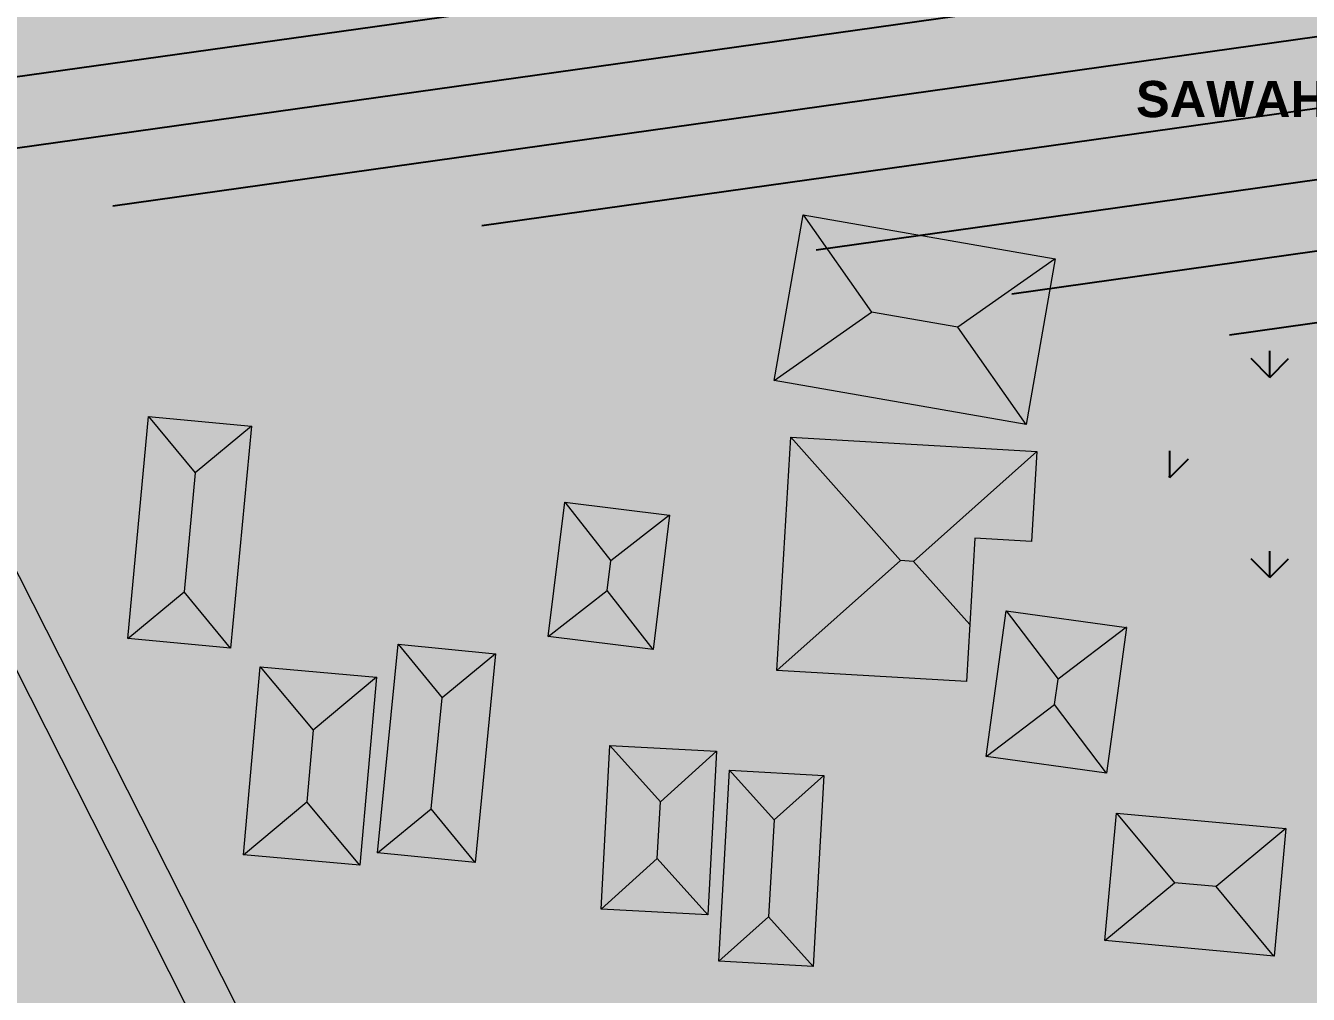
# Model space of a CAD drawing. Header units: metres. Extents: x 305909 to 307171, y 9156037 to 9156671.
# Drawn here: x 306094.2 to 306186.4, y 9156375.7 to 9156445.3 of the extents above; entities that cross this region are included whole.
import ezdxf
from ezdxf.enums import TextEntityAlignment as Align

# ---------------------------------------------------------------- set-up
doc = ezdxf.new("R2010")
doc.units = ezdxf.units.M
for name, color, linetype, lineweight, true_color in [('B-BANGUNAN_PERMUKIMAN', 7, 'Continuous', 13, 0xf0cd8c), ('B-BAYANGAN', 7, 'Continuous', 0, 0x76786c), ('J-PERKERASAN_JALAN', 7, 'Continuous', 9, 0x989896), ('K-REL_BALAS', 7, 'Continuous', 0, 0xb0a89c), ('T-LABEL_ZONA', 7, 'Continuous', 0, 0x3c3c3c)]:
    doc.layers.add(name, color=color, linetype=linetype, lineweight=lineweight, true_color=true_color)
for name, color, linetype in [('G-KEBUN', 7, 'Continuous'), ('G-PERKERASAN', 7, 'Continuous'), ('G-SAWAH', 7, 'Continuous')]:
    doc.layers.add(name, color=color, linetype=linetype)
doc.styles.add('ARIALB', font='arialbd.ttf')

msp = doc.modelspace()

# ---------------------------------------------------------------- hatches: boundary and pattern name
at = {"layer": 'B-BANGUNAN_PERMUKIMAN', "true_color": 0xef9568}
h = msp.add_hatch(color=21, dxfattribs=at)
h.dxf.hatch_style = 1
h.paths.add_polyline_path([(306155.01, 9156424.708), (306148.02, 9156419.804), (306150.106, 9156431.698), (306155.01, 9156424.708)])
at = {"layer": 'B-BANGUNAN_PERMUKIMAN', "true_color": 0xe79064}
h = msp.add_hatch(color=33, dxfattribs=at)
h.dxf.hatch_style = 1
h.paths.add_polyline_path([(306161.213, 9156423.619), (306155.01, 9156424.708), (306150.106, 9156431.698), (306150.106, 9156431.698), (306168.204, 9156428.523), (306161.213, 9156423.619)])
at = {"layer": 'B-BANGUNAN_PERMUKIMAN', "true_color": 0xb8724f}
h = msp.add_hatch(color=35, dxfattribs=at)
h.dxf.hatch_style = 1
h.paths.add_polyline_path([(306161.213, 9156423.619), (306168.204, 9156428.523), (306166.117, 9156416.629), (306161.213, 9156423.619)])
at = {"layer": 'B-BANGUNAN_PERMUKIMAN', "true_color": 0xc07753}
h = msp.add_hatch(color=23, dxfattribs=at)
h.dxf.hatch_style = 1
h.paths.add_polyline_path([(306148.02, 9156419.804), (306155.01, 9156424.708), (306161.213, 9156423.619), (306166.117, 9156416.629), (306148.02, 9156419.804)])
at = {"layer": 'B-BANGUNAN_PERMUKIMAN', "true_color": 0xee9467}
h = msp.add_hatch(color=21, dxfattribs=at)
h.dxf.hatch_style = 1
h.paths.add_polyline_path([(306106.429, 9156413.172), (306105.624, 9156404.627), (306101.582, 9156401.28), (306101.582, 9156401.28), (306103.081, 9156417.215), (306106.429, 9156413.172)])
at = {"layer": 'B-BANGUNAN_PERMUKIMAN', "true_color": 0xe99165}
h = msp.add_hatch(color=33, dxfattribs=at)
h.dxf.hatch_style = 1
h.paths.add_polyline_path([(306106.429, 9156413.172), (306103.081, 9156417.215), (306110.472, 9156416.52), (306110.472, 9156416.52), (306106.429, 9156413.172)])
at = {"layer": 'B-BANGUNAN_PERMUKIMAN', "true_color": 0xb97350}
h = msp.add_hatch(color=23, dxfattribs=at)
h.dxf.hatch_style = 1
h.paths.add_polyline_path([(306105.624, 9156404.627), (306106.429, 9156413.172), (306110.472, 9156416.52), (306108.972, 9156400.584), (306108.971, 9156400.584), (306105.624, 9156404.627)])
at = {"layer": 'B-BANGUNAN_PERMUKIMAN', "true_color": 0xea9265}
h = msp.add_hatch(color=33, dxfattribs=at)
h.dxf.hatch_style = 1
h.paths.add_polyline_path([(306157.085, 9156406.863), (306148.222, 9156398.985), (306149.207, 9156415.726), (306157.085, 9156406.863)])
at = {"layer": 'B-BANGUNAN_PERMUKIMAN', "true_color": 0xe48e63}
h = msp.add_hatch(color=33, dxfattribs=at)
h.dxf.hatch_style = 1
h.paths.add_polyline_path([(306166.897, 9156414.685), (306158.034, 9156406.807), (306157.085, 9156406.863), (306149.207, 9156415.726), (306149.207, 9156415.726), (306166.897, 9156414.685)])
at = {"layer": 'B-BANGUNAN_PERMUKIMAN', "true_color": 0xb97350}
h = msp.add_hatch(color=23, dxfattribs=at)
h.dxf.hatch_style = 1
h.paths.add_polyline_path([(306158.034, 9156406.807), (306166.897, 9156414.685), (306166.518, 9156408.232), (306162.432, 9156408.472), (306162.068, 9156402.269), (306158.034, 9156406.807)])
at = {"layer": 'B-BANGUNAN_PERMUKIMAN', "true_color": 0xee9467}
h = msp.add_hatch(color=21, dxfattribs=at)
h.dxf.hatch_style = 1
h.paths.add_polyline_path([(306136.285, 9156406.838), (306136.022, 9156404.707), (306131.795, 9156401.408), (306132.986, 9156411.065), (306136.285, 9156406.838)])
at = {"layer": 'B-BANGUNAN_PERMUKIMAN', "true_color": 0xe89065}
h = msp.add_hatch(color=33, dxfattribs=at)
h.dxf.hatch_style = 1
h.paths.add_polyline_path([(306140.512, 9156410.137), (306136.285, 9156406.838), (306132.986, 9156411.065), (306132.986, 9156411.065), (306140.512, 9156410.137)])
at = {"layer": 'B-BANGUNAN_PERMUKIMAN', "true_color": 0xb97350}
h = msp.add_hatch(color=23, dxfattribs=at)
h.dxf.hatch_style = 1
h.paths.add_polyline_path([(306139.321, 9156400.48), (306139.32, 9156400.48), (306136.022, 9156404.707), (306136.285, 9156406.838), (306140.512, 9156410.137), (306139.321, 9156400.48)])
h = msp.add_hatch(color=23, dxfattribs=at)
h.dxf.hatch_style = 1
h.paths.add_polyline_path([(306157.085, 9156406.863), (306158.034, 9156406.807), (306162.068, 9156402.269), (306161.827, 9156398.184), (306148.222, 9156398.985), (306157.085, 9156406.863)])
at = {"layer": 'B-BANGUNAN_PERMUKIMAN', "true_color": 0xbe7652}
h = msp.add_hatch(color=23, dxfattribs=at)
h.dxf.hatch_style = 1
h.paths.add_polyline_path([(306105.624, 9156404.627), (306108.971, 9156400.584), (306101.582, 9156401.28), (306105.624, 9156404.627)])
at = {"layer": 'B-BANGUNAN_PERMUKIMAN', "true_color": 0xbf7752}
h = msp.add_hatch(color=23, dxfattribs=at)
h.dxf.hatch_style = 1
h.paths.add_polyline_path([(306136.022, 9156404.707), (306139.32, 9156400.48), (306131.795, 9156401.408), (306136.022, 9156404.707)])
at = {"layer": 'B-BANGUNAN_PERMUKIMAN', "true_color": 0xef9467}
h = msp.add_hatch(color=21, dxfattribs=at)
h.dxf.hatch_style = 1
h.paths.add_polyline_path([(306168.415, 9156398.343), (306168.165, 9156396.527), (306163.244, 9156392.797), (306164.685, 9156403.264), (306168.415, 9156398.343)])
at = {"layer": 'B-BANGUNAN_PERMUKIMAN', "true_color": 0xe89064}
h = msp.add_hatch(color=33, dxfattribs=at)
h.dxf.hatch_style = 1
h.paths.add_polyline_path([(306168.415, 9156398.343), (306164.685, 9156403.264), (306173.336, 9156402.074), (306168.415, 9156398.343)])
at = {"layer": 'B-BANGUNAN_PERMUKIMAN', "true_color": 0xb87350}
h = msp.add_hatch(color=35, dxfattribs=at)
h.dxf.hatch_style = 1
h.paths.add_polyline_path([(306171.896, 9156391.606), (306168.165, 9156396.527), (306168.415, 9156398.343), (306173.336, 9156402.074), (306173.336, 9156402.074), (306171.896, 9156391.606)])
at = {"layer": 'B-BANGUNAN_PERMUKIMAN', "true_color": 0xee9467}
h = msp.add_hatch(color=21, dxfattribs=at)
h.dxf.hatch_style = 1
h.paths.add_polyline_path([(306121.001, 9156400.862), (306124.161, 9156397.009), (306123.373, 9156389.041), (306119.52, 9156385.881), (306121.001, 9156400.862)])
at = {"layer": 'B-BANGUNAN_PERMUKIMAN', "true_color": 0xe99165}
h = msp.add_hatch(color=33, dxfattribs=at)
h.dxf.hatch_style = 1
h.paths.add_polyline_path([(306128.013, 9156400.168), (306128.013, 9156400.168), (306124.161, 9156397.009), (306121.001, 9156400.862), (306128.013, 9156400.168)])
at = {"layer": 'B-BANGUNAN_PERMUKIMAN', "true_color": 0xb97350}
h = msp.add_hatch(color=23, dxfattribs=at)
h.dxf.hatch_style = 1
h.paths.add_polyline_path([(306123.373, 9156389.041), (306124.161, 9156397.009), (306128.013, 9156400.168), (306126.533, 9156385.188), (306123.373, 9156389.041)])
at = {"layer": 'B-BANGUNAN_PERMUKIMAN', "true_color": 0xee9467}
h = msp.add_hatch(color=21, dxfattribs=at)
h.dxf.hatch_style = 1
h.paths.add_polyline_path([(306111.088, 9156399.239), (306111.088, 9156399.239), (306114.896, 9156394.694), (306114.442, 9156389.553), (306109.897, 9156385.745), (306111.088, 9156399.239)])
at = {"layer": 'B-BANGUNAN_PERMUKIMAN', "true_color": 0xe99165}
h = msp.add_hatch(color=33, dxfattribs=at)
h.dxf.hatch_style = 1
h.paths.add_polyline_path([(306114.896, 9156394.694), (306111.088, 9156399.239), (306119.441, 9156398.502), (306114.896, 9156394.694)])
at = {"layer": 'B-BANGUNAN_PERMUKIMAN', "true_color": 0xba7350}
h = msp.add_hatch(color=23, dxfattribs=at)
h.dxf.hatch_style = 1
h.paths.add_polyline_path([(306114.442, 9156389.553), (306114.896, 9156394.694), (306119.441, 9156398.502), (306118.25, 9156385.008), (306114.442, 9156389.553)])
at = {"layer": 'B-BANGUNAN_PERMUKIMAN', "true_color": 0xbf7753}
h = msp.add_hatch(color=23, dxfattribs=at)
h.dxf.hatch_style = 1
h.paths.add_polyline_path([(306168.165, 9156396.527), (306171.896, 9156391.606), (306163.244, 9156392.797), (306163.244, 9156392.797), (306168.165, 9156396.527)])
at = {"layer": 'B-BANGUNAN_PERMUKIMAN', "true_color": 0xed9366}
h = msp.add_hatch(color=21, dxfattribs=at)
h.dxf.hatch_style = 1
h.paths.add_polyline_path([(306136.22, 9156393.598), (306139.847, 9156389.557), (306139.627, 9156385.478), (306135.585, 9156381.851), (306136.22, 9156393.598)])
at = {"layer": 'B-BANGUNAN_PERMUKIMAN', "true_color": 0xea9265}
h = msp.add_hatch(color=33, dxfattribs=at)
h.dxf.hatch_style = 1
h.paths.add_polyline_path([(306139.847, 9156389.557), (306136.22, 9156393.598), (306143.888, 9156393.184), (306139.847, 9156389.557)])
at = {"layer": 'B-BANGUNAN_PERMUKIMAN', "true_color": 0xba7451}
h = msp.add_hatch(color=23, dxfattribs=at)
h.dxf.hatch_style = 1
h.paths.add_polyline_path([(306139.627, 9156385.478), (306139.847, 9156389.557), (306143.888, 9156393.184), (306143.889, 9156393.183), (306143.253, 9156381.436), (306139.627, 9156385.478)])
at = {"layer": 'B-BANGUNAN_PERMUKIMAN', "true_color": 0xed9366}
h = msp.add_hatch(color=21, dxfattribs=at)
h.dxf.hatch_style = 1
h.paths.add_polyline_path([(306144.824, 9156391.82), (306148.014, 9156388.247), (306147.621, 9156381.293), (306144.047, 9156378.102), (306144.824, 9156391.82)])
at = {"layer": 'B-BANGUNAN_PERMUKIMAN', "true_color": 0xea9265}
h = msp.add_hatch(color=33, dxfattribs=at)
h.dxf.hatch_style = 1
h.paths.add_polyline_path([(306148.014, 9156388.247), (306144.824, 9156391.82), (306151.588, 9156391.437), (306148.014, 9156388.247)])
at = {"layer": 'B-BANGUNAN_PERMUKIMAN', "true_color": 0xba7451}
h = msp.add_hatch(color=23, dxfattribs=at)
h.dxf.hatch_style = 1
h.paths.add_polyline_path([(306147.621, 9156381.293), (306148.014, 9156388.247), (306151.588, 9156391.437), (306151.588, 9156391.437), (306150.811, 9156377.719), (306147.621, 9156381.293)])
at = {"layer": 'B-BANGUNAN_PERMUKIMAN', "true_color": 0xbe7652}
h = msp.add_hatch(color=23, dxfattribs=at)
h.dxf.hatch_style = 1
h.paths.add_polyline_path([(306109.897, 9156385.745), (306114.442, 9156389.553), (306118.25, 9156385.008), (306118.25, 9156385.008), (306109.897, 9156385.745)])
h = msp.add_hatch(color=23, dxfattribs=at)
h.dxf.hatch_style = 1
h.paths.add_polyline_path([(306123.373, 9156389.041), (306126.533, 9156385.188), (306126.533, 9156385.188), (306119.52, 9156385.881), (306123.373, 9156389.041)])
at = {"layer": 'B-BANGUNAN_PERMUKIMAN', "true_color": 0xee9467}
h = msp.add_hatch(color=21, dxfattribs=at)
h.dxf.hatch_style = 1
h.paths.add_polyline_path([(306176.783, 9156383.74), (306171.784, 9156379.579), (306172.622, 9156388.738), (306176.783, 9156383.74)])
at = {"layer": 'B-BANGUNAN_PERMUKIMAN', "true_color": 0xe99165}
h = msp.add_hatch(color=33, dxfattribs=at)
h.dxf.hatch_style = 1
h.paths.add_polyline_path([(306179.767, 9156383.466), (306176.783, 9156383.74), (306172.622, 9156388.738), (306172.622, 9156388.739), (306184.767, 9156387.627), (306179.767, 9156383.466)])
at = {"layer": 'B-BANGUNAN_PERMUKIMAN', "true_color": 0xb97350}
h = msp.add_hatch(color=23, dxfattribs=at)
h.dxf.hatch_style = 1
h.paths.add_polyline_path([(306179.767, 9156383.466), (306184.767, 9156387.627), (306183.928, 9156378.468), (306179.767, 9156383.466)])
at = {"layer": 'B-BANGUNAN_PERMUKIMAN', "true_color": 0xbd7552}
h = msp.add_hatch(color=23, dxfattribs=at)
h.dxf.hatch_style = 1
h.paths.add_polyline_path([(306139.627, 9156385.478), (306143.253, 9156381.436), (306143.253, 9156381.436), (306135.585, 9156381.851), (306139.627, 9156385.478)])
at = {"layer": 'B-BANGUNAN_PERMUKIMAN', "true_color": 0xbe7652}
h = msp.add_hatch(color=23, dxfattribs=at)
h.dxf.hatch_style = 1
h.paths.add_polyline_path([(306171.784, 9156379.579), (306176.783, 9156383.74), (306179.767, 9156383.466), (306183.928, 9156378.468), (306171.784, 9156379.579)])
at = {"layer": 'B-BANGUNAN_PERMUKIMAN', "true_color": 0xbd7552}
h = msp.add_hatch(color=23, dxfattribs=at)
h.dxf.hatch_style = 1
h.paths.add_polyline_path([(306144.047, 9156378.102), (306147.621, 9156381.293), (306150.811, 9156377.719), (306144.047, 9156378.102)])
at = {"layer": 'B-BAYANGAN', "true_color": 0x76786c}
h = msp.add_hatch(color=8, dxfattribs=at)
h.dxf.hatch_style = 1
h.paths.add_polyline_path([(306168.954, 9156427.773), (306166.867, 9156415.879), (306148.77, 9156419.054), (306150.856, 9156430.948), (306168.954, 9156427.773)])
h = msp.add_hatch(color=8, dxfattribs=at)
h.dxf.hatch_style = 1
h.paths.add_polyline_path([(306111.222, 9156415.77), (306109.722, 9156399.834), (306102.332, 9156400.53), (306103.831, 9156416.465), (306111.222, 9156415.77)])
h = msp.add_hatch(color=8, dxfattribs=at)
h.dxf.hatch_style = 1
h.paths.add_polyline_path([(306167.647, 9156413.935), (306167.268, 9156407.482), (306163.182, 9156407.722), (306162.577, 9156397.434), (306148.972, 9156398.235), (306149.957, 9156414.976), (306163.562, 9156414.176), (306167.647, 9156413.935)])
h = msp.add_hatch(color=8, dxfattribs=at)
h.dxf.hatch_style = 1
h.paths.add_polyline_path([(306141.262, 9156409.387), (306140.071, 9156399.73), (306132.545, 9156400.658), (306133.736, 9156410.315), (306141.262, 9156409.387)])
h = msp.add_hatch(color=8, dxfattribs=at)
h.dxf.hatch_style = 1
h.paths.add_polyline_path([(306174.087, 9156401.323), (306172.646, 9156390.856), (306163.994, 9156392.046), (306165.435, 9156402.514), (306174.087, 9156401.323)])
h = msp.add_hatch(color=8, dxfattribs=at)
h.dxf.hatch_style = 1
h.paths.add_polyline_path([(306128.764, 9156399.419), (306127.283, 9156384.438), (306120.27, 9156385.131), (306121.751, 9156400.112), (306128.764, 9156399.419)])
h = msp.add_hatch(color=8, dxfattribs=at)
h.dxf.hatch_style = 1
h.paths.add_polyline_path([(306120.191, 9156397.752), (306119, 9156384.258), (306110.647, 9156384.995), (306111.838, 9156398.489), (306120.191, 9156397.752)])
h = msp.add_hatch(color=8, dxfattribs=at)
h.dxf.hatch_style = 1
h.paths.add_polyline_path([(306144.639, 9156392.433), (306144.003, 9156380.686), (306136.335, 9156381.101), (306136.97, 9156392.848), (306144.639, 9156392.433)])
h = msp.add_hatch(color=8, dxfattribs=at)
h.dxf.hatch_style = 1
h.paths.add_polyline_path([(306152.338, 9156390.687), (306151.561, 9156376.969), (306144.797, 9156377.352), (306145.574, 9156391.07), (306152.338, 9156390.687)])
h = msp.add_hatch(color=8, dxfattribs=at)
h.dxf.hatch_style = 1
h.paths.add_polyline_path([(306185.517, 9156386.877), (306184.679, 9156377.717), (306172.534, 9156378.829), (306173.372, 9156387.989), (306185.517, 9156386.877)])
at = {"layer": 'G-KEBUN', "true_color": 0xb0d08e}
h = msp.add_hatch(color=63, dxfattribs=at)
h.dxf.hatch_style = 1
h.paths.add_polyline_path([(306306.045, 9156404.882), (306291.773, 9156406.698), (306288.399, 9156374.261), (306277.241, 9156375.299), (306278.279, 9156387.236), (306263.228, 9156389.572), (306265.045, 9156409.812), (306255.703, 9156410.591), (306252.329, 9156383.603), (306237.278, 9156384.641), (306235.721, 9156363.881), (306213.145, 9156364.919), (306216, 9156392.167), (306176.556, 9156407.217), (306176.037, 9156423.566), (306276.253, 9156413.275), (306337.453, 9156403.766), (306333.608, 9156380.915), (306304.229, 9156386.717), (306306.045, 9156404.882)])
at = {"layer": 'G-KEBUN', "true_color": 0x80ac64}
h = msp.add_hatch(dxfattribs=at)
h.set_pattern_fill('GRASS', color=65, scale=0.4)
h.paths.add_polyline_path([(306306.045, 9156404.882), (306291.773, 9156406.698), (306288.399, 9156374.261), (306277.241, 9156375.299), (306278.279, 9156387.236), (306263.228, 9156389.572), (306265.045, 9156409.812), (306255.703, 9156410.591), (306252.329, 9156383.603), (306237.278, 9156384.641), (306235.721, 9156363.881), (306213.145, 9156364.919), (306216, 9156392.167), (306176.556, 9156407.217), (306176.037, 9156423.566), (306276.253, 9156413.275), (306337.453, 9156403.766), (306333.608, 9156380.915), (306304.229, 9156386.717), (306306.045, 9156404.882)])
at = {"layer": 'G-PERKERASAN', "true_color": 0xe0ded9}
h = msp.add_hatch(color=254, dxfattribs=at)
h.dxf.hatch_style = 1
h.paths.add_polyline_path([(306490.891, 9156113.339), (306423.331, 9156121.005), (306333.538, 9156153.468), (306256.179, 9156192.148), (306187.799, 9156246.714), (306159.615, 9156278.263), (306141.521, 9156298.517), (306095.934, 9156355.156), (306061.399, 9156428.371), (306059.148, 9156434.53), (306148.271, 9156429.794), (306176.037, 9156423.566), (306176.556, 9156407.217), (306190.899, 9156401.744), (306216, 9156392.167), (306214.889, 9156381.57), (306213.145, 9156364.919), (306222.697, 9156364.48), (306235.721, 9156363.881), (306237.278, 9156384.641), (306252.329, 9156383.603), (306255.703, 9156410.591), (306262.529, 9156410.022), (306265.045, 9156409.812), (306263.228, 9156389.572), (306278.279, 9156387.236), (306277.389, 9156377.004), (306277.241, 9156375.299), (306288.399, 9156374.261), (306289.59, 9156385.71), (306291.773, 9156406.698), (306306.045, 9156404.882), (306304.229, 9156386.717), (306333.608, 9156380.915), (306333.662, 9156381.234), (306337.441, 9156403.768), (306347.566, 9156464.144), (306314.273, 9156469.955), (306297.277, 9156471.802), (306305.21, 9156522.666), (306276.314, 9156526.951), (306271.414, 9156483.995), (306194.932, 9156492.493), (306197.888, 9156513.183), (306117.341, 9156521.312), (306107.735, 9156482.886), (306039.428, 9156488.501), (306035.152, 9156500.205), (306008.214, 9156577.564), (306165.696, 9156567.29), (306291.75, 9156555.548), (306369.455, 9156545.532), (306490.891, 9156525.396), (306490.891, 9156230.233), (306472.743, 9156232.048), (306466.174, 9156213.241), (306445.179, 9156193.233), (306439.076, 9156185.097), (306447.728, 9156157.385), (306449.353, 9156134.04), (306490.891, 9156130.788), (306490.891, 9156113.339)])
at = {"layer": 'G-SAWAH', "true_color": 0xcee296}
h = msp.add_hatch(color=71, dxfattribs=at)
h.dxf.hatch_style = 1
h.paths.add_polyline_path([(306297.277, 9156471.802), (306314.273, 9156469.955), (306347.566, 9156464.144), (306337.453, 9156403.766), (306276.253, 9156413.275), (306176.037, 9156423.566), (306148.271, 9156429.794), (306059.148, 9156434.53), (306039.428, 9156488.501), (306107.735, 9156482.886), (306245.237, 9156475.746), (306297.277, 9156471.802)])
at = {"layer": 'G-SAWAH', "true_color": 0xaac670}
h = msp.add_hatch(dxfattribs=at)
h.set_pattern_fill('LINE', color=63, scale=1.6, angle=8)
h.paths.add_polyline_path([(306297.277, 9156471.802), (306314.273, 9156469.955), (306347.566, 9156464.144), (306337.453, 9156403.766), (306276.253, 9156413.275), (306176.037, 9156423.566), (306148.271, 9156429.794), (306059.148, 9156434.53), (306039.428, 9156488.501), (306107.735, 9156482.886), (306245.237, 9156475.746), (306297.277, 9156471.802)])
at = {"layer": 'J-PERKERASAN_JALAN', "true_color": 0xa8a8a6}
h = msp.add_hatch(color=253, dxfattribs=at)
h.dxf.hatch_style = 1
h.paths.add_polyline_path([(306041.076, 9156435.177), (306040.99, 9156435.712), (306040.833, 9156436.23), (306006.235, 9156527.284), (306006.229, 9156527.301), (305988.24, 9156576.435), (305988.03, 9156576.91), (305987.76, 9156577.354), (305987.435, 9156577.759), (305987.06, 9156578.119), (305986.641, 9156578.427), (305986.187, 9156578.679), (305985.703, 9156578.869), (305985.199, 9156578.995), (305984.683, 9156579.054), (305940, 9156581.283), (305940, 9156584.287), (305980.602, 9156582.262), (305981.114, 9156582.269), (305981.621, 9156582.342), (305982.115, 9156582.479), (305982.587, 9156582.678), (305983.03, 9156582.935), (305983.436, 9156583.247), (305983.799, 9156583.609), (305984.113, 9156584.014), (305984.373, 9156584.456), (305984.574, 9156584.927), (305984.713, 9156585.42), (305984.787, 9156585.927), (305984.797, 9156586.439), (305984.741, 9156586.949), (305984.62, 9156587.447), (305979.808, 9156602.888), (305968.292, 9156640), (305971.433, 9156640), (305982.672, 9156603.784), (305982.673, 9156603.779), (305988.799, 9156584.12), (305988.977, 9156583.654), (305989.211, 9156583.214), (305989.498, 9156582.806), (305989.834, 9156582.437), (305990.213, 9156582.113), (305990.63, 9156581.839), (305991.077, 9156581.619), (305991.548, 9156581.455), (305992.036, 9156581.352), (306000.659, 9156580.086), (306000.935, 9156580.055), (306022.172, 9156578.431), (306022.417, 9156578.396), (306022.426, 9156578.394), (306022.57, 9156578.367), (306023.077, 9156578.306), (306023.588, 9156578.31), (306024.094, 9156578.379), (306024.587, 9156578.512), (306025.059, 9156578.706), (306025.503, 9156578.96), (306025.91, 9156579.267), (306026.275, 9156579.624), (306026.592, 9156580.025), (306026.855, 9156580.463), (306027.06, 9156580.93), (306027.204, 9156581.42), (306027.284, 9156581.925), (306027.299, 9156582.435), (306027.249, 9156582.943), (306027.135, 9156583.441), (306026.959, 9156583.92), (306010.165, 9156621.817), (306010.153, 9156621.845), (306010.147, 9156621.859), (306010.135, 9156621.888), (306002.766, 9156640), (306006.005, 9156640), (306012.888, 9156623.082), (306012.936, 9156622.969), (306028.087, 9156588.779), (306028.325, 9156588.324), (306028.619, 9156587.902), (306028.965, 9156587.522), (306029.357, 9156587.19), (306029.788, 9156586.91), (306030.252, 9156586.688), (306030.74, 9156586.528), (306031.245, 9156586.431), (306031.758, 9156586.4), (306032.271, 9156586.435), (306032.775, 9156586.535), (306033.262, 9156586.699), (306033.724, 9156586.925), (306034.154, 9156587.207), (306034.543, 9156587.543), (306034.886, 9156587.925), (306035.178, 9156588.349), (306035.412, 9156588.806), (306035.587, 9156589.29), (306035.697, 9156589.792), (306035.743, 9156590.304), (306035.722, 9156590.817), (306034.623, 9156601.287), (306034.62, 9156601.316), (306034.619, 9156601.331), (306034.616, 9156601.359), (306034.446, 9156603.613), (306034.441, 9156603.698), (306034.443, 9156603.869), (306034.449, 9156603.954), (306034.674, 9156606.311), (306034.684, 9156606.401), (306034.713, 9156606.557), (306034.757, 9156606.71), (306034.787, 9156606.795), (306043.833, 9156630.328), (306044.019, 9156630.968), (306044.518, 9156633.428), (306044.581, 9156633.851), (306044.859, 9156636.833), (306044.861, 9156636.856), (306045.205, 9156640), (306048.223, 9156640), (306047.849, 9156636.585), (306047.843, 9156636.522), (306047.545, 9156633.332), (306047.533, 9156633.226), (306047.525, 9156633.173), (306047.506, 9156633.068), (306046.876, 9156629.962), (306046.858, 9156629.881), (306046.811, 9156629.721), (306046.783, 9156629.642), (306037.841, 9156606.379), (306037.681, 9156605.859), (306037.593, 9156605.323), (306037.476, 9156604.095), (306037.47, 9156603.414), (306037.603, 9156601.651), (306037.613, 9156601.535), (306040.052, 9156578.299), (306040.137, 9156577.799), (306040.284, 9156577.314), (306040.492, 9156576.851), (306040.756, 9156576.418), (306041.074, 9156576.023), (306041.438, 9156575.67), (306041.844, 9156575.367), (306042.286, 9156575.117), (306042.755, 9156574.925), (306043.245, 9156574.794), (306043.748, 9156574.727), (306119.27, 9156569.384), (306119.312, 9156569.381), (306119.336, 9156569.378), (306119.378, 9156569.374), (306160.641, 9156564.729), (306160.728, 9156564.721), (306186.136, 9156562.42), (306186.323, 9156562.407), (306211.341, 9156561.319), (306211.341, 9156558.116), (306186.076, 9156559.215), (306186.029, 9156559.218), (306186.001, 9156559.22), (306185.955, 9156559.223), (306160.389, 9156561.538), (306160.374, 9156561.54), (306160.328, 9156561.544), (306119.114, 9156566.184), (306118.949, 9156566.199), (306041.544, 9156571.674), (306041.014, 9156571.677), (306040.488, 9156571.609), (306039.976, 9156571.472), (306039.486, 9156571.269), (306039.027, 9156571.002), (306038.608, 9156570.678), (306038.236, 9156570.301), (306037.916, 9156569.877), (306037.656, 9156569.416), (306037.458, 9156568.923), (306037.328, 9156568.41), (306037.266, 9156567.883), (306037.275, 9156567.353), (306037.354, 9156566.829), (306037.502, 9156566.319), (306052.934, 9156523.818), (306052.972, 9156523.702), (306052.992, 9156523.632), (306053.023, 9156523.515), (306061.385, 9156487.262), (306061.532, 9156486.772), (306061.74, 9156486.304), (306062.006, 9156485.867), (306062.326, 9156485.467), (306062.695, 9156485.111), (306063.105, 9156484.806), (306063.552, 9156484.555), (306064.027, 9156484.364), (306064.522, 9156484.234), (306065.03, 9156484.169), (306080.466, 9156483.192), (306080.587, 9156483.18), (306080.647, 9156483.173), (306080.766, 9156483.154), (306103.058, 9156479), (306103.081, 9156478.996), (306123.167, 9156474.928), (306123.479, 9156474.878), (306129.661, 9156474.127), (306129.717, 9156474.121), (306138.223, 9156473.211), (306138.4, 9156473.196), (306169.219, 9156471.277), (306169.329, 9156471.272), (306186.323, 9156470.682), (306186.374, 9156470.679), (306186.4, 9156470.678), (306186.451, 9156470.674), (306205.826, 9156469.002), (306205.947, 9156468.988), (306206.007, 9156468.979), (306206.127, 9156468.957), (306211.341, 9156467.858), (306211.341, 9156464.792), (306205.777, 9156465.965), (306205.295, 9156466.037), (306186.308, 9156467.675), (306186.103, 9156467.687), (306169.163, 9156468.276), (306169.135, 9156468.277), (306169.122, 9156468.278), (306169.094, 9156468.279), (306138.114, 9156470.208), (306138.07, 9156470.211), (306138.048, 9156470.213), (306138.004, 9156470.217), (306129.37, 9156471.141), (306129.348, 9156471.143), (306122.941, 9156471.921), (306122.863, 9156471.932), (306122.824, 9156471.938), (306122.746, 9156471.952), (306102.539, 9156476.045), (306102.478, 9156476.057), (306080.485, 9156480.155), (306080.005, 9156480.215), (306069.219, 9156480.898), (306068.688, 9156480.896), (306068.162, 9156480.825), (306067.651, 9156480.684), (306067.163, 9156480.477), (306066.706, 9156480.206), (306066.289, 9156479.878), (306065.919, 9156479.498), (306065.603, 9156479.072), (306065.346, 9156478.608), (306065.152, 9156478.114), (306065.026, 9156477.599), (306064.969, 9156477.071), (306064.982, 9156476.541), (306065.066, 9156476.017), (306065.218, 9156475.509), (306073.628, 9156452.948), (306073.682, 9156452.811), (306090.746, 9156411.717), (306090.872, 9156411.444), (306110.246, 9156373.191), (306110.523, 9156372.726), (306110.86, 9156372.302), (306111.251, 9156371.928), (306114.114, 9156369.538), (306114.538, 9156369.229), (306115, 9156368.978), (306115.49, 9156368.789), (306116.001, 9156368.667), (306121.949, 9156367.646), (306122.121, 9156367.62), (306134.037, 9156366.103), (306134.398, 9156366.073), (306186.403, 9156364.194), (306186.425, 9156364.193), (306211.341, 9156362.949), (306211.341, 9156359.746), (306186.314, 9156360.995), (306186.259, 9156360.997), (306134.074, 9156362.883), (306133.984, 9156362.888), (306133.93, 9156362.892), (306133.84, 9156362.902), (306121.618, 9156364.458), (306121.575, 9156364.464), (306121.549, 9156364.468), (306121.506, 9156364.475), (306114.026, 9156365.759), (306113.923, 9156365.779), (306113.913, 9156365.781), (306113.731, 9156365.833), (306113.576, 9156365.895), (306113.427, 9156365.973), (306113.27, 9156366.078), (306113.262, 9156366.085), (306113.18, 9156366.15), (306108.354, 9156370.178), (306108.277, 9156370.245), (306108.27, 9156370.252), (306108.142, 9156370.383), (306108.042, 9156370.509), (306107.943, 9156370.663), (306107.938, 9156370.672), (306107.89, 9156370.761), (306087.939, 9156410.152), (306087.906, 9156410.22), (306087.888, 9156410.261), (306087.857, 9156410.33), (306070.695, 9156451.662), (306070.681, 9156451.696), (306070.673, 9156451.716), (306070.66, 9156451.751), (306059.264, 9156482.318), (306059.223, 9156482.441), (306059.2, 9156482.516), (306059.167, 9156482.642), (306049.968, 9156522.523), (306049.83, 9156522.989), (306032.51, 9156570.691), (306032.293, 9156571.183), (306032.011, 9156571.643), (306031.67, 9156572.06), (306031.276, 9156572.427), (306030.836, 9156572.739), (306030.358, 9156572.988), (306029.851, 9156573.171), (306022.312, 9156575.329), (306021.918, 9156575.421), (306021.516, 9156575.472), (306000.646, 9156577.068), (306000.586, 9156577.077), (306000.342, 9156577.104), (306000.282, 9156577.109), (305997.318, 9156577.544), (305996.803, 9156577.586), (305996.287, 9156577.561), (305995.779, 9156577.47), (305995.286, 9156577.315), (305994.818, 9156577.097), (305994.382, 9156576.82), (305993.985, 9156576.49), (305993.634, 9156576.111), (305993.334, 9156575.69), (305993.092, 9156575.234), (305992.91, 9156574.75), (305992.792, 9156574.247), (305992.739, 9156573.734), (305992.754, 9156573.217), (305992.835, 9156572.707), (305992.981, 9156572.212), (306009.031, 9156528.372), (306009.048, 9156528.327), (306044.021, 9156436.284), (306044.055, 9156436.188), (306044.101, 9156436.017), (306044.125, 9156435.867), (306044.135, 9156435.689), (306044.134, 9156435.588), (306043.979, 9156432.009), (306043.991, 9156431.486), (306044.071, 9156430.968), (306044.218, 9156430.465), (306044.429, 9156429.986), (306044.701, 9156429.539), (306045.029, 9156429.131), (306045.408, 9156428.769), (306047.448, 9156427.062), (306047.532, 9156426.988), (306047.668, 9156426.845), (306047.787, 9156426.689), (306047.847, 9156426.594), (306056.199, 9156412.537), (306056.256, 9156412.433), (306056.283, 9156412.381), (306056.335, 9156412.274), (306069.458, 9156382.697), (306069.469, 9156382.673), (306069.474, 9156382.66), (306069.484, 9156382.636), (306078.042, 9156361.863), (306078.347, 9156361.269), (306099.465, 9156327.439), (306099.86, 9156326.909), (306134.335, 9156287.865), (306134.358, 9156287.839), (306134.369, 9156287.826), (306134.391, 9156287.799), (306147.683, 9156271.643), (306147.754, 9156271.543), (306147.665, 9156271.459), (306145.55, 9156269.719), (306145.45, 9156269.647), (306145.366, 9156269.737), (306132.125, 9156285.832), (306132.034, 9156285.938), (306097.337, 9156325.234), (306097.284, 9156325.297), (306097.185, 9156325.429), (306097.14, 9156325.499), (306075.58, 9156360.036), (306075.537, 9156360.108), (306075.461, 9156360.256), (306075.427, 9156360.333), (306066.734, 9156381.437), (306066.691, 9156381.536), (306053.701, 9156410.813), (306053.483, 9156411.234), (306045.718, 9156424.303), (306045.467, 9156424.677), (306045.175, 9156425.019), (306044.846, 9156425.327), (306044.802, 9156425.364), (306044.376, 9156425.675), (306043.913, 9156425.928), (306043.421, 9156426.117), (306042.907, 9156426.24), (306042.383, 9156426.294), (306041.855, 9156426.278), (306041.334, 9156426.194), (306040.829, 9156426.041), (306040.349, 9156425.824), (306039.901, 9156425.545), (306038.861, 9156424.797), (306038.774, 9156424.738), (306038.616, 9156424.648), (306038.473, 9156424.585), (306038.324, 9156424.537), (306038.171, 9156424.505), (306038.015, 9156424.49), (306037.833, 9156424.49), (306037.729, 9156424.499), (305940, 9156435.127), (305940, 9156438.144), (306035.773, 9156427.729), (306036.298, 9156427.707), (306036.821, 9156427.753), (306037.333, 9156427.868), (306037.826, 9156428.049), (306038.291, 9156428.293), (306038.72, 9156428.595), (306039.106, 9156428.951), (306039.442, 9156429.355), (306039.722, 9156429.799), (306040.232, 9156430.739), (306040.241, 9156430.757), (306040.55, 9156431.334), (306040.793, 9156431.881), (306040.951, 9156432.457), (306041.021, 9156433.051), (306041.09, 9156434.636), (306041.076, 9156435.177)])
at = {"layer": 'K-REL_BALAS', "true_color": 0xbeb8ae}
h = msp.add_hatch(color=9, dxfattribs=at)
h.dxf.hatch_style = 1
h.paths.add_polyline_path([(306184.805, 9156246.361), (306160.639, 9156270.287), (306160.602, 9156270.325), (306160.569, 9156270.36), (306160.533, 9156270.399), (306135.058, 9156299.206), (306135.003, 9156299.272), (306134.955, 9156299.332), (306134.904, 9156299.4), (306099.922, 9156348.675), (306099.883, 9156348.732), (306099.85, 9156348.783), (306099.814, 9156348.842), (306083.635, 9156376.349), (306083.605, 9156376.401), (306083.58, 9156376.448), (306083.553, 9156376.501), (306067.775, 9156408.566), (306067.749, 9156408.62), (306067.728, 9156408.669), (306067.704, 9156408.724), (306034.083, 9156492.191), (306034.069, 9156492.227), (306034.057, 9156492.26), (306034.043, 9156492.296), (306009.189, 9156563.83), (306009.189, 9156563.83), (306009.188, 9156563.832), (306009.188, 9156563.832), (305972.462, 9156669.237), (305973.822, 9156669.71), (305975.484, 9156670.29), (305976.844, 9156670.763), (306013.57, 9156565.357), (306012.211, 9156564.883), (306011.379, 9156564.593), (306012.211, 9156564.882), (306013.571, 9156565.355), (306038.408, 9156493.872), (306071.976, 9156410.537), (306087.678, 9156378.627), (306088.936, 9156376.488), (306087.904, 9156378.294), (306087.877, 9156378.345), (306087.853, 9156378.391), (306087.827, 9156378.443), (306072.891, 9156409.638), (306072.869, 9156409.684), (306072.851, 9156409.726), (306072.831, 9156409.773), (306038.876, 9156494.046), (306038.861, 9156494.085), (306038.848, 9156494.12), (306038.834, 9156494.158), (306014.313, 9156565.435), (305978.006, 9156669.234), (305979.365, 9156669.709), (305981.026, 9156670.291), (305982.385, 9156670.766), (306018.694, 9156566.962), (306017.335, 9156566.486), (306016.505, 9156566.196), (306017.337, 9156566.482), (306018.698, 9156566.951), (306043.202, 9156495.725), (306077.108, 9156411.576), (306091.975, 9156380.522), (306106.708, 9156354.72), (306143.278, 9156304.416), (306167.372, 9156277.088), (306184.805, 9156260.062), (306184.805, 9156253.576), (306164.068, 9156273.829), (306164.026, 9156273.872), (306163.989, 9156273.911), (306163.949, 9156273.955), (306139.725, 9156301.429), (306139.677, 9156301.487), (306139.635, 9156301.539), (306139.589, 9156301.599), (306115.87, 9156334.227), (306138.616, 9156302.187), (306163.958, 9156273.53), (306184.805, 9156252.891), (306184.805, 9156246.361)])

# ---------------------------------------------------------------- linework, layer by layer
at = {"layer": 'B-BANGUNAN_PERMUKIMAN', "color": 27, "lineweight": 9, "true_color": 0x744832}
for p, q in [((306150.106, 9156431.698), (306155.01, 9156424.708)), ((306168.204, 9156428.523), (306161.213, 9156423.619)), ((306148.02, 9156419.804), (306155.01, 9156424.708)), ((306161.213, 9156423.619), (306155.01, 9156424.708)), ((306166.117, 9156416.629), (306161.213, 9156423.619)), ((306103.081, 9156417.215), (306106.429, 9156413.172)), ((306110.472, 9156416.52), (306106.429, 9156413.172)), ((306149.207, 9156415.726), (306157.085, 9156406.863)), ((306166.897, 9156414.685), (306158.034, 9156406.807)), ((306106.429, 9156413.172), (306105.624, 9156404.627)), ((306132.986, 9156411.065), (306136.285, 9156406.838)), ((306140.512, 9156410.137), (306136.285, 9156406.838)), ((306136.022, 9156404.707), (306136.285, 9156406.838)), ((306148.222, 9156398.985), (306157.085, 9156406.863)), ((306158.034, 9156406.807), (306157.085, 9156406.863)), ((306162.068, 9156402.269), (306158.034, 9156406.807)), ((306101.582, 9156401.28), (306105.624, 9156404.627)), ((306108.971, 9156400.584), (306105.624, 9156404.627)), ((306131.795, 9156401.408), (306136.022, 9156404.707)), ((306139.32, 9156400.48), (306136.022, 9156404.707)), ((306164.685, 9156403.264), (306168.415, 9156398.343)), ((306173.336, 9156402.074), (306168.415, 9156398.343)), ((306121.001, 9156400.862), (306124.161, 9156397.009)), ((306128.013, 9156400.168), (306124.161, 9156397.009)), ((306111.088, 9156399.239), (306114.896, 9156394.694)), ((306119.441, 9156398.502), (306114.896, 9156394.694)), ((306168.165, 9156396.527), (306168.415, 9156398.343)), ((306123.373, 9156389.041), (306124.161, 9156397.009)), ((306163.244, 9156392.797), (306168.165, 9156396.527)), ((306171.896, 9156391.606), (306168.165, 9156396.527)), ((306114.896, 9156394.694), (306114.442, 9156389.553)), ((306136.22, 9156393.598), (306139.847, 9156389.557)), ((306143.888, 9156393.184), (306139.847, 9156389.557)), ((306144.824, 9156391.82), (306148.014, 9156388.247)), ((306151.588, 9156391.437), (306148.014, 9156388.247)), ((306109.897, 9156385.745), (306114.442, 9156389.553)), ((306118.25, 9156385.008), (306114.442, 9156389.553)), ((306119.52, 9156385.881), (306123.373, 9156389.041)), ((306126.533, 9156385.188), (306123.373, 9156389.041)), ((306139.627, 9156385.478), (306139.847, 9156389.557)), ((306172.622, 9156388.738), (306176.783, 9156383.74)), ((306148.014, 9156388.247), (306147.621, 9156381.293)), ((306184.767, 9156387.627), (306179.767, 9156383.466)), ((306135.585, 9156381.851), (306139.627, 9156385.478)), ((306143.253, 9156381.436), (306139.627, 9156385.478)), ((306171.784, 9156379.579), (306176.783, 9156383.74)), ((306179.767, 9156383.466), (306176.783, 9156383.74)), ((306183.928, 9156378.468), (306179.767, 9156383.466)), ((306144.047, 9156378.102), (306147.621, 9156381.293)), ((306150.811, 9156377.719), (306147.621, 9156381.293))]:
    msp.add_line(p, q, dxfattribs=at)
at = {"layer": 'B-BANGUNAN_PERMUKIMAN', "color": 27, "lineweight": 13, "true_color": 0x744832}
for points in [[(306168.204, 9156428.523), (306166.117, 9156416.629), (306148.02, 9156419.804), (306150.106, 9156431.698), (306168.204, 9156428.523)], [(306110.472, 9156416.52), (306108.972, 9156400.584), (306101.582, 9156401.28), (306103.081, 9156417.215), (306110.472, 9156416.52)], [(306166.897, 9156414.685), (306166.518, 9156408.232), (306162.432, 9156408.472), (306161.827, 9156398.184), (306148.222, 9156398.985), (306149.207, 9156415.726), (306162.812, 9156414.926), (306166.897, 9156414.685)], [(306140.512, 9156410.137), (306139.321, 9156400.48), (306131.795, 9156401.408), (306132.986, 9156411.065), (306140.512, 9156410.137)], [(306173.337, 9156402.073), (306171.896, 9156391.606), (306163.244, 9156392.796), (306164.685, 9156403.264), (306173.337, 9156402.073)], [(306128.013, 9156400.169), (306126.533, 9156385.188), (306119.52, 9156385.881), (306121.001, 9156400.862), (306128.013, 9156400.169)], [(306119.441, 9156398.502), (306118.25, 9156385.008), (306109.897, 9156385.745), (306111.088, 9156399.239), (306119.441, 9156398.502)], [(306143.889, 9156393.183), (306143.253, 9156381.436), (306135.585, 9156381.851), (306136.22, 9156393.598), (306143.889, 9156393.183)], [(306151.588, 9156391.437), (306150.811, 9156377.719), (306144.047, 9156378.102), (306144.824, 9156391.82), (306151.588, 9156391.437)], [(306184.767, 9156387.627), (306183.929, 9156378.467), (306171.784, 9156379.579), (306172.622, 9156388.739), (306184.767, 9156387.627)]]:
    msp.add_lwpolyline(points, close=True, dxfattribs=at)
at = {"layer": 'J-PERKERASAN_JALAN', "color": 8, "lineweight": 13, "true_color": 0x787876}
for points in [[(306073.682, 9156452.811), (306090.746, 9156411.717), (306090.872, 9156411.444), (306110.246, 9156373.191), (306110.523, 9156372.726), (306110.86, 9156372.302), (306111.251, 9156371.928), (306114.114, 9156369.538), (306114.538, 9156369.229), (306115, 9156368.978), (306115.49, 9156368.789), (306116.001, 9156368.667), (306121.949, 9156367.646), (306122.121, 9156367.62), (306134.037, 9156366.103), (306134.398, 9156366.073), (306186.403, 9156364.194)], [(306107.89, 9156370.761), (306087.939, 9156410.152)]]:
    msp.add_lwpolyline(points, dxfattribs=at)

# ---------------------------------------------------------------- texts
at = {"layer": 'T-LABEL_ZONA', "color": 251, "true_color": 0x6e6456, "style": 'ARIALB'}
msp.add_text('SAWAH (dipertahankan)', height=2.6, dxfattribs=at).set_placement((306195, 9156440), align=Align.MIDDLE_CENTER)

doc.saveas('drawing.dxf')
